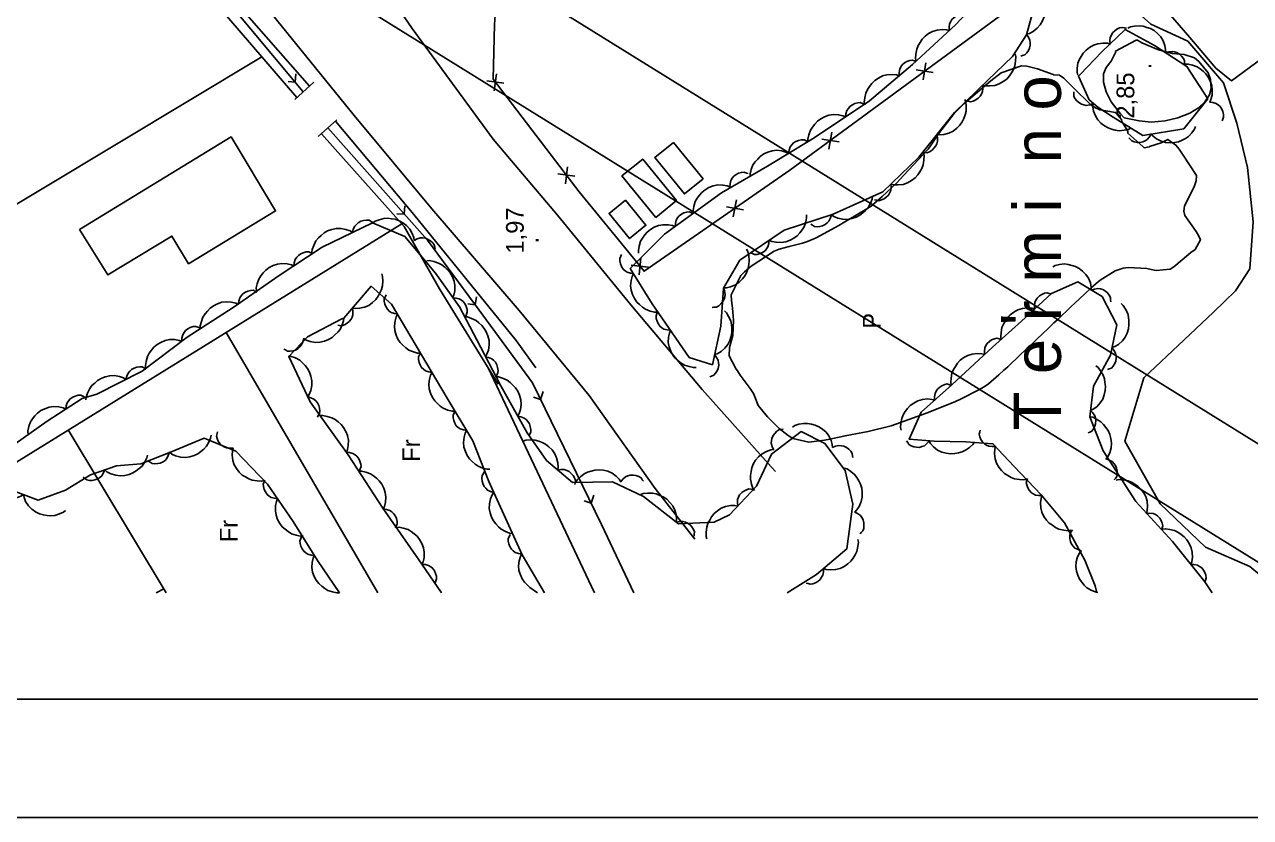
# Model space of a CAD drawing. Extents: x 747954 to 748544, y 4317181 to 4318208.
# Drawn here: x 748123.3 to 748227, y 4317181 to 4317248.1 of the extents above; entities that cross this region are included whole.
import ezdxf

# ---------------------------------------------------------------- set-up
doc = ezdxf.new("R2010")
doc.units = 0
doc.linetypes.add('DASHED', pattern=[0])
doc.layers.get('0').update_dxf_attribs({"linetype": 'CONTINUOUS'})
for name, color, linetype in [('1', 7, 'CONTINUOUS'), ('11', 7, 'CONTINUOUS'), ('2', 7, 'CONTINUOUS'), ('27', 7, 'CONTINUOUS'), ('31', 7, 'CONTINUOUS'), ('36', 7, 'CONTINUOUS'), ('44', 7, 'CONTINUOUS'), ('48', 7, 'CONTINUOUS'), ('50', 7, 'CONTINUOUS'), ('51', 7, 'CONTINUOUS'), ('53', 7, 'CONTINUOUS'), ('8', 7, 'CONTINUOUS'), ('PATTERN_CLASS', 7, 'CONTINUOUS')]:
    doc.layers.add(name, color=color, linetype=linetype)

msp = doc.modelspace()

# ---------------------------------------------------------------- linework, layer by layer
at = {"layer": '1', "color": 0, "linetype": 'CONTINUOUS'}
for p, q in [((748199.33, 4317243.38), (748199.56, 4317244.82)), ((748163.23, 4317243.9), (748163.05, 4317242.45)), ((748198.74, 4317244.22), (748200.18, 4317244.01)), ((748162.41, 4317243.29), (748163.85, 4317243.09)), ((748190.76, 4317238.35), (748192.21, 4317238.15)), ((748191.35, 4317237.52), (748191.59, 4317238.96)), ((748168.42, 4317235.43), (748169.86, 4317235.22)), ((748169.24, 4317236.03), (748169.07, 4317234.59)), ((748183.26, 4317231.79), (748183.54, 4317233.22)), ((748182.7, 4317232.64), (748184.14, 4317232.39)), ((748175.44, 4317228.33), (748175.3, 4317226.88)), ((748174.63, 4317227.7), (748176.08, 4317227.54))]:
    msp.add_line(p, q, dxfattribs=at)
for points in [[(748163.06, 4317248.07), (748162.95, 4317243.44), (748170.23, 4317233.92), (748175.72, 4317227.19), (748188.04, 4317235.73), (748207.98, 4317250.39), (748207.31, 4317256.15), (748199.91, 4317267.91), (748193.89, 4317274.81), (748180.93, 4317263.75), (748163.15, 4317249.23), (748163.06, 4317248.07)], [(748146.34, 4317241.88), (748132.04, 4317258.52), (748126.92, 4317265.2)], [(748128, 4317266.05), (748137, 4317254.71), (748147.41, 4317242.85)], [(748149.6, 4317239.89), (748156.25, 4317232), (748164.9, 4317221.33), (748166.55, 4317219.02)], [(748127.96, 4317230.73), (748140.78, 4317238.55), (748144.55, 4317232.3), (748137.18, 4317227.82), (748135.77, 4317230.17), (748130.36, 4317226.88), (748127.96, 4317230.73)], [(748163.38, 4317217.65), (748158.42, 4317225.71), (748155.42, 4317230.98), (748148.42, 4317238.82)], [(748178.2, 4317238.09), (748180.71, 4317235.02), (748179.13, 4317233.73), (748176.62, 4317236.8), (748178.2, 4317238.09)], [(748176.7, 4317231.75), (748173.84, 4317235.25), (748175.6, 4317236.68), (748178.45, 4317233.18), (748176.7, 4317231.75)], [(748174.14, 4317233.21), (748175.87, 4317231.08), (748174.49, 4317229.95), (748172.76, 4317232.08), (748174.14, 4317233.21)]]:
    msp.add_lwpolyline(points, dxfattribs=at)
at = {"layer": '11', "color": 0, "linetype": 'DASHED'}
for points in [[(748179.65, 4317298.86), (748188.92, 4317287.28), (748197.18, 4317275.26), (748205.55, 4317265.23), (748211.11, 4317259.3), (748215.04, 4317254.92), (748221.9, 4317246.96), (748224.09, 4317244.38), (748225.41, 4317243.3), (748237.05, 4317251.9), (748251.46, 4317263.52), (748270.05, 4317277.96), (748282.5, 4317285.05), (748296.63, 4317294.02)], [(748186.84, 4317210.25), (748186.47, 4317210.64), (748180.63, 4317217.19), (748174.6, 4317224.34), (748168.4, 4317231.94), (748162.96, 4317238.37), (748156.1, 4317247.71), (748148.14, 4317259.34), (748141.24, 4317268.5), (748136.98, 4317274.73), (748141.03, 4317279.62), (748150.41, 4317286.23), (748164.54, 4317297.17)], [(748120.79, 4317269.87), (748124.37, 4317272.96), (748129.4, 4317267.13), (748135.27, 4317259.63), (748143.44, 4317249.92), (748151.19, 4317240.37), (748157.75, 4317232.46), (748165.16, 4317223.86), (748171.08, 4317216.69), (748176.67, 4317208.83), (748180.02, 4317204.53)]]:
    msp.add_lwpolyline(points, dxfattribs=at)
at = {"layer": '2', "color": 0, "linetype": 'CONTINUOUS'}
for p, q in [((748147.79, 4317243.19), (748146.18, 4317241.73)), ((748148.15, 4317238.58), (748149.73, 4317240.01))]:
    msp.add_line(p, q, dxfattribs=at)
at = {"layer": '27', "color": 0, "linetype": 'CONTINUOUS'}
for p, q in [((748127.43, 4317265.61), (748146.89, 4317242.37)), ((748146.21, 4317243.18), (748146.27, 4317243.88)), ((748146.21, 4317243.18), (748145.6, 4317243.24)), ((748155.43, 4317232.02), (748154.81, 4317232.06)), ((748155.43, 4317232.02), (748155.47, 4317232.73)), ((748161.42, 4317224.35), (748161.53, 4317225.04)), ((748161.42, 4317224.35), (748160.82, 4317224.44)), ((748166.96, 4317216.34), (748166.37, 4317216.54)), ((748166.96, 4317216.34), (748167.19, 4317217.01)), ((748171.23, 4317207.58), (748171.46, 4317208.25)), ((748171.23, 4317207.58), (748170.65, 4317207.78))]:
    msp.add_line(p, q, dxfattribs=at)
msp.add_lwpolyline([(748148.96, 4317239.32), (748157.39, 4317229.81), (748161.76, 4317223.89), (748166.27, 4317217.75), (748172.11, 4317205.78), (748174.86, 4317200)], dxfattribs=at)
at = {"layer": '31', "color": 0, "linetype": 'CONTINUOUS'}
for points in [[(748201.94, 4317240.54), (748202.26, 4317240.85), (748202.78, 4317241.35), (748204.71, 4317243.01), (748205.06, 4317243.3), (748205.93, 4317243.96), (748207.64, 4317244.56), (748208.09, 4317244.54), (748209.01, 4317244.32), (748210.33, 4317243.84), (748210.37, 4317243.81), (748210.87, 4317243.78), (748211.22, 4317243.52), (748212.04, 4317242.71), (748213.54, 4317241.25), (748213.91, 4317241), (748214.27, 4317240.84), (748215.13, 4317240.71), (748215.56, 4317240.63), (748215.66, 4317240.56), (748216.1, 4317240.02), (748216.14, 4317239.87), (748216.63, 4317239.03), (748216.63, 4317238.86), (748217.91, 4317237.73)], [(748217.91, 4317237.73), (748218.03, 4317237.64), (748218.46, 4317237.71), (748218.48, 4317237.73), (748219.47, 4317238.06), (748219.87, 4317238.25), (748220.02, 4317238.34), (748220.71, 4317237.86), (748220.99, 4317237.52), (748221.27, 4317237.08), (748222.44, 4317235.29), (748222.41, 4317234.84), (748222.29, 4317234.42), (748221.45, 4317232.71), (748221.39, 4317232.27), (748221.46, 4317231.92), (748222.41, 4317230.55), (748222.65, 4317230.17), (748222.78, 4317229.86), (748222.33, 4317229.04), (748221.98, 4317228.77), (748221.77, 4317228.62), (748220.53, 4317227.56), (748220.23, 4317227.37), (748219.04, 4317227.26), (748218.61, 4317227.35), (748218.24, 4317227.42), (748216.69, 4317227.52), (748216.25, 4317227.46), (748215.58, 4317227.23), (748214.3, 4317226.44), (748213.96, 4317226.16), (748213.52, 4317225.75), (748212.52, 4317224.82), (748212.19, 4317224.51), (748211.83, 4317224.19), (748210.71, 4317223.12), (748210.39, 4317222.82), (748209.9, 4317222.36), (748208.98, 4317221.48), (748208.65, 4317221.17), (748207.55, 4317220.14), (748206.48, 4317219.12), (748206.16, 4317218.82), (748205.74, 4317218.42), (748204.85, 4317217.67), (748204.48, 4317217.42), (748204.05, 4317217.17), (748202.48, 4317216.38), (748202.05, 4317216.19), (748201.45, 4317215.92), (748199.66, 4317215.21), (748199.23, 4317215.06), (748196.62, 4317214.12), (748194.67, 4317213.64), (748194.23, 4317213.56), (748192.73, 4317213.28), (748191.42, 4317212.98), (748190.97, 4317212.9), (748189.66, 4317212.75), (748188.29, 4317213.06), (748187.92, 4317213.29), (748187.14, 4317213.9), (748186.49, 4317214.55), (748186.17, 4317214.88), (748185.36, 4317215.83), (748185.15, 4317216.44), (748184.97, 4317216.85), (748184.68, 4317217.29), (748183.84, 4317218.4), (748183.61, 4317218.77), (748183.52, 4317218.9), (748182.93, 4317220.05), (748182.95, 4317220.75), (748183.22, 4317221.76), (748183.29, 4317223.05), (748183.2, 4317224.06), (748183.12, 4317224.71), (748183.08, 4317225.19), (748183.89, 4317226.82), (748184.22, 4317227.14), (748184.78, 4317227.63), (748186.73, 4317228.88), (748187.14, 4317229.05), (748187.99, 4317229.28), (748189.13, 4317229.57), (748189.55, 4317229.71), (748190.29, 4317230.03), (748192.19, 4317231.05), (748192.57, 4317231.28), (748193.66, 4317231.94), (748194.57, 4317232.46), (748194.94, 4317232.69), (748195.87, 4317233.5), (748197.08, 4317234.65), (748197.37, 4317234.98), (748197.68, 4317235.32), (748199.74, 4317237.52), (748200.01, 4317237.87), (748200.63, 4317238.81), (748201.94, 4317240.54)]]:
    msp.add_lwpolyline(points, dxfattribs=at)
at = {"layer": '44', "color": 0, "linetype": 'CONTINUOUS'}
msp.add_lwpolyline([(748217.36, 4317246.73), (748217.46, 4317246.73), (748217.84, 4317246.52), (748219.24, 4317245.92), (748220.42, 4317245.6), (748221.42, 4317245.51), (748222.28, 4317245.25), (748222.64, 4317244.92), (748223.44, 4317243.96), (748223.64, 4317243.41), (748223.7, 4317242.66), (748223.54, 4317242.12), (748223.16, 4317241.51), (748222.62, 4317241), (748221.9, 4317240.57), (748220.88, 4317240.16), (748219.79, 4317239.91), (748218.61, 4317239.81), (748217.6, 4317239.9), (748216.34, 4317240.17), (748216.02, 4317240.5), (748215.24, 4317241.51), (748214.8, 4317242.37), (748214.58, 4317243.19), (748214.59, 4317243.9), (748214.8, 4317244.41), (748215.23, 4317244.96), (748215.62, 4317245.76), (748215.59, 4317245.81), (748217.36, 4317246.73)], dxfattribs=at)
at = {"layer": '51', "color": 0, "linetype": 'CONTINUOUS'}
for p, q in [((748153.2, 4317200), (748140.35, 4317222.01)), ((748162.53, 4317219.03), (748171.52, 4317200)), ((748135.3, 4317200), (748127.01, 4317213.77)), ((748135.1, 4317200.34), (748134.44, 4317200))]:
    msp.add_line(p, q, dxfattribs=at)
for points in [[(748143.38, 4317245.32), (748106.47, 4317223.17), (748071.24, 4317200)], [(748155.22, 4317231.2), (748112.11, 4317204.56), (748104.14, 4317200)]]:
    msp.add_lwpolyline(points, dxfattribs=at)
at = {"layer": '53', "color": 0, "linetype": 'CONTINUOUS'}
for points in [[(748209.08, 4317250.9), (748209.24, 4317250.74), (748209.41, 4317250.41), (748209.57, 4317250.02), (748209.63, 4317249.71), (748209.63, 4317249.39), (748209.63, 4317249.07), (748209.56, 4317248.72), (748209.42, 4317248.38), (748209.24, 4317248.03), (748208.98, 4317247.74), (748208.64, 4317247.47), (748208.32, 4317247.3), (748208.08, 4317247.23), (748208.24, 4317247), (748208.36, 4317246.74), (748208.39, 4317246.52), (748208.39, 4317246.31), (748208.33, 4317246.06), (748208.23, 4317245.86), (748208.09, 4317245.65), (748207.94, 4317245.49), (748207.74, 4317245.43), (748207.59, 4317245.38)], [(748198.74, 4317244.97), (748198.69, 4317245.19), (748198.72, 4317245.56), (748198.78, 4317245.98), (748198.91, 4317246.27), (748199.08, 4317246.55), (748199.25, 4317246.81), (748199.49, 4317247.07), (748199.79, 4317247.29), (748200.13, 4317247.48), (748200.5, 4317247.59), (748200.94, 4317247.64), (748201.3, 4317247.61), (748201.54, 4317247.55), (748201.53, 4317247.82), (748201.56, 4317248.11), (748201.66, 4317248.31), (748201.76, 4317248.49), (748201.95, 4317248.66), (748202.14, 4317248.78), (748202.37, 4317248.89), (748202.59, 4317248.94), (748202.78, 4317248.89), (748202.94, 4317248.85)], [(748212.4, 4317243.77), (748212.35, 4317244), (748212.37, 4317244.37), (748212.42, 4317244.78), (748212.54, 4317245.08), (748212.7, 4317245.36), (748212.87, 4317245.63), (748213.11, 4317245.89), (748213.4, 4317246.12), (748213.74, 4317246.31), (748214.11, 4317246.43), (748214.54, 4317246.49), (748214.91, 4317246.47), (748215.15, 4317246.41), (748215.13, 4317246.69), (748215.16, 4317246.97), (748215.25, 4317247.17), (748215.35, 4317247.35), (748215.54, 4317247.53), (748215.72, 4317247.66), (748215.95, 4317247.77), (748216.16, 4317247.82), (748216.36, 4317247.77), (748216.52, 4317247.74)], [(748216.65, 4317247.75), (748216.86, 4317247.86), (748217.22, 4317247.92), (748217.64, 4317247.96), (748217.95, 4317247.91), (748218.26, 4317247.81), (748218.57, 4317247.71), (748218.87, 4317247.54), (748219.16, 4317247.3), (748219.43, 4317247.02), (748219.63, 4317246.69), (748219.78, 4317246.28), (748219.84, 4317245.92), (748219.84, 4317245.67), (748220.1, 4317245.75), (748220.39, 4317245.79), (748220.6, 4317245.74), (748220.8, 4317245.69), (748221.02, 4317245.54), (748221.18, 4317245.39), (748221.34, 4317245.19), (748221.44, 4317245), (748221.44, 4317244.79), (748221.44, 4317244.64)], [(748207.12, 4317245.57), (748207.17, 4317245.34), (748207.15, 4317244.97), (748207.09, 4317244.56), (748206.97, 4317244.26), (748206.81, 4317243.98), (748206.64, 4317243.71), (748206.4, 4317243.45), (748206.1, 4317243.23), (748205.77, 4317243.03), (748205.4, 4317242.91), (748204.96, 4317242.86), (748204.6, 4317242.88), (748204.36, 4317242.94), (748204.37, 4317242.66), (748204.35, 4317242.38), (748204.26, 4317242.18), (748204.15, 4317242), (748203.97, 4317241.82), (748203.78, 4317241.69), (748203.55, 4317241.59), (748203.34, 4317241.53), (748203.14, 4317241.58), (748202.98, 4317241.61)], [(748194.38, 4317241.26), (748194.35, 4317241.49), (748194.39, 4317241.85), (748194.47, 4317242.26), (748194.61, 4317242.55), (748194.79, 4317242.82), (748194.98, 4317243.08), (748195.23, 4317243.32), (748195.54, 4317243.53), (748195.89, 4317243.71), (748196.26, 4317243.8), (748196.7, 4317243.83), (748197.06, 4317243.79), (748197.3, 4317243.71), (748197.3, 4317243.99), (748197.35, 4317244.28), (748197.45, 4317244.47), (748197.56, 4317244.64), (748197.76, 4317244.81), (748197.95, 4317244.92), (748198.19, 4317245.01), (748198.4, 4317245.05), (748198.6, 4317244.99), (748198.75, 4317244.95)], [(748221.51, 4317244.71), (748221.75, 4317244.71), (748222.1, 4317244.62), (748222.5, 4317244.48), (748222.77, 4317244.31), (748223.01, 4317244.1), (748223.25, 4317243.88), (748223.45, 4317243.6), (748223.62, 4317243.27), (748223.75, 4317242.9), (748223.79, 4317242.51), (748223.77, 4317242.08), (748223.67, 4317241.72), (748223.57, 4317241.5), (748223.84, 4317241.46), (748224.12, 4317241.38), (748224.3, 4317241.25), (748224.45, 4317241.12), (748224.6, 4317240.9), (748224.68, 4317240.69), (748224.74, 4317240.45), (748224.75, 4317240.23), (748224.67, 4317240.04), (748224.61, 4317239.9)], [(748189.59, 4317238.13), (748189.58, 4317238.37), (748189.66, 4317238.72), (748189.79, 4317239.12), (748189.96, 4317239.39), (748190.17, 4317239.64), (748190.38, 4317239.88), (748190.66, 4317240.09), (748190.99, 4317240.26), (748191.36, 4317240.4), (748191.75, 4317240.45), (748192.18, 4317240.43), (748192.54, 4317240.34), (748192.76, 4317240.24), (748192.8, 4317240.51), (748192.87, 4317240.79), (748193, 4317240.97), (748193.13, 4317241.13), (748193.35, 4317241.28), (748193.55, 4317241.37), (748193.79, 4317241.43), (748194.01, 4317241.45), (748194.2, 4317241.37), (748194.35, 4317241.31)], [(748202.85, 4317241.73), (748202.93, 4317241.51), (748202.96, 4317241.15), (748202.96, 4317240.73), (748202.88, 4317240.42), (748202.76, 4317240.12), (748202.63, 4317239.83), (748202.43, 4317239.54), (748202.17, 4317239.28), (748201.86, 4317239.03), (748201.51, 4317238.87), (748201.09, 4317238.75), (748200.72, 4317238.72), (748200.48, 4317238.75), (748200.53, 4317238.48), (748200.54, 4317238.19), (748200.48, 4317237.98), (748200.41, 4317237.79), (748200.24, 4317237.59), (748200.08, 4317237.44), (748199.86, 4317237.3), (748199.66, 4317237.22), (748199.46, 4317237.24), (748199.3, 4317237.25)], [(748216.89, 4317239.29), (748216.68, 4317239.18), (748216.32, 4317239.12), (748215.9, 4317239.08), (748215.58, 4317239.12), (748215.27, 4317239.21), (748214.97, 4317239.31), (748214.66, 4317239.48), (748214.37, 4317239.72), (748214.1, 4317240), (748213.9, 4317240.33), (748213.74, 4317240.74), (748213.68, 4317241.1), (748213.68, 4317241.35), (748213.42, 4317241.27), (748213.13, 4317241.22), (748212.92, 4317241.26), (748212.72, 4317241.32), (748212.5, 4317241.46), (748212.33, 4317241.61), (748212.17, 4317241.81), (748212.07, 4317242), (748212.07, 4317242.21), (748212.07, 4317242.36)], [(748222.37, 4317239.42), (748222.29, 4317239.2), (748222.06, 4317238.91), (748221.78, 4317238.6), (748221.52, 4317238.42), (748221.23, 4317238.28), (748220.93, 4317238.15), (748220.59, 4317238.08), (748220.22, 4317238.05), (748219.83, 4317238.08), (748219.46, 4317238.19), (748219.07, 4317238.39), (748218.78, 4317238.61), (748218.61, 4317238.8), (748218.47, 4317238.56), (748218.29, 4317238.34), (748218.1, 4317238.23), (748217.91, 4317238.13), (748217.66, 4317238.09), (748217.43, 4317238.09), (748217.18, 4317238.13), (748216.98, 4317238.21), (748216.84, 4317238.36), (748216.73, 4317238.47)], [(748184.68, 4317235.2), (748184.68, 4317235.43), (748184.78, 4317235.79), (748184.93, 4317236.18), (748185.11, 4317236.44), (748185.33, 4317236.68), (748185.55, 4317236.91), (748185.84, 4317237.11), (748186.18, 4317237.26), (748186.55, 4317237.38), (748186.94, 4317237.42), (748187.37, 4317237.38), (748187.72, 4317237.27), (748187.94, 4317237.16), (748187.99, 4317237.43), (748188.08, 4317237.71), (748188.21, 4317237.88), (748188.35, 4317238.04), (748188.57, 4317238.17), (748188.78, 4317238.25), (748189.03, 4317238.31), (748189.25, 4317238.31), (748189.43, 4317238.22), (748189.57, 4317238.16)], [(748199.36, 4317237.2), (748199.41, 4317236.97), (748199.38, 4317236.6), (748199.33, 4317236.19), (748199.21, 4317235.89), (748199.04, 4317235.61), (748198.88, 4317235.34), (748198.64, 4317235.09), (748198.34, 4317234.86), (748198.01, 4317234.66), (748197.64, 4317234.54), (748197.2, 4317234.49), (748196.84, 4317234.51), (748196.6, 4317234.57), (748196.61, 4317234.3), (748196.58, 4317234.01), (748196.49, 4317233.81), (748196.39, 4317233.63), (748196.2, 4317233.45), (748196.02, 4317233.32), (748195.79, 4317233.22), (748195.58, 4317233.16), (748195.38, 4317233.21), (748195.22, 4317233.24)], [(748179.89, 4317232.09), (748179.87, 4317232.32), (748179.94, 4317232.68), (748180.05, 4317233.09), (748180.21, 4317233.36), (748180.41, 4317233.62), (748180.61, 4317233.86), (748180.88, 4317234.09), (748181.21, 4317234.27), (748181.57, 4317234.42), (748181.95, 4317234.49), (748182.39, 4317234.48), (748182.75, 4317234.41), (748182.98, 4317234.32), (748183, 4317234.59), (748183.06, 4317234.88), (748183.18, 4317235.06), (748183.31, 4317235.23), (748183.52, 4317235.38), (748183.72, 4317235.48), (748183.96, 4317235.55), (748184.18, 4317235.57), (748184.37, 4317235.5), (748184.52, 4317235.45)], [(748195.04, 4317233.52), (748195.01, 4317233.28), (748194.87, 4317232.94), (748194.67, 4317232.57), (748194.46, 4317232.34), (748194.22, 4317232.13), (748193.97, 4317231.93), (748193.66, 4317231.76), (748193.3, 4317231.65), (748192.92, 4317231.58), (748192.53, 4317231.59), (748192.1, 4317231.68), (748191.77, 4317231.83), (748191.56, 4317231.96), (748191.48, 4317231.7), (748191.36, 4317231.44), (748191.21, 4317231.28), (748191.05, 4317231.14), (748190.81, 4317231.04), (748190.6, 4317230.98), (748190.35, 4317230.96), (748190.13, 4317230.98), (748189.96, 4317231.09), (748189.82, 4317231.17)], [(748175.26, 4317228.73), (748175.24, 4317228.96), (748175.31, 4317229.32), (748175.42, 4317229.73), (748175.58, 4317230), (748175.78, 4317230.26), (748175.98, 4317230.51), (748176.25, 4317230.73), (748176.58, 4317230.91), (748176.94, 4317231.06), (748177.32, 4317231.13), (748177.76, 4317231.13), (748178.12, 4317231.05), (748178.35, 4317230.96), (748178.37, 4317231.24), (748178.43, 4317231.52), (748178.55, 4317231.7), (748178.68, 4317231.87), (748178.89, 4317232.02), (748179.09, 4317232.12), (748179.33, 4317232.19), (748179.55, 4317232.22), (748179.74, 4317232.14), (748179.89, 4317232.09)], [(748147.62, 4317228.81), (748147.65, 4317229.04), (748147.78, 4317229.38), (748147.96, 4317229.76), (748148.17, 4317230.01), (748148.4, 4317230.22), (748148.65, 4317230.43), (748148.95, 4317230.6), (748149.3, 4317230.73), (748149.69, 4317230.81), (748150.07, 4317230.81), (748150.5, 4317230.73), (748150.85, 4317230.6), (748151.05, 4317230.47), (748151.12, 4317230.74), (748151.24, 4317231), (748151.38, 4317231.16), (748151.54, 4317231.3), (748151.77, 4317231.42), (748151.99, 4317231.48), (748152.24, 4317231.51), (748152.46, 4317231.5), (748152.63, 4317231.39), (748152.77, 4317231.31)], [(748152.77, 4317231.29), (748152.96, 4317231.43), (748153.3, 4317231.55), (748153.71, 4317231.66), (748154.03, 4317231.67), (748154.35, 4317231.63), (748154.66, 4317231.59), (748154.99, 4317231.47), (748155.32, 4317231.29), (748155.63, 4317231.06), (748155.89, 4317230.76), (748156.11, 4317230.39), (748156.24, 4317230.04), (748156.27, 4317229.8), (748156.52, 4317229.92), (748156.8, 4317230.01), (748157.01, 4317230.01), (748157.22, 4317229.98), (748157.46, 4317229.88), (748157.65, 4317229.76), (748157.84, 4317229.59), (748157.97, 4317229.42), (748158.01, 4317229.22), (748158.04, 4317229.07)], [(748189.46, 4317231.95), (748189.47, 4317231.72), (748189.39, 4317231.36), (748189.26, 4317230.96), (748189.1, 4317230.69), (748188.89, 4317230.44), (748188.68, 4317230.2), (748188.4, 4317229.99), (748188.07, 4317229.81), (748187.71, 4317229.68), (748187.32, 4317229.62), (748186.89, 4317229.64), (748186.53, 4317229.72), (748186.3, 4317229.82), (748186.27, 4317229.55), (748186.2, 4317229.27), (748186.08, 4317229.09), (748185.95, 4317228.92), (748185.73, 4317228.78), (748185.53, 4317228.69), (748185.28, 4317228.62), (748185.06, 4317228.6), (748184.88, 4317228.68), (748184.73, 4317228.74)], [(748184.38, 4317229.07), (748184.49, 4317228.86), (748184.57, 4317228.5), (748184.62, 4317228.09), (748184.59, 4317227.77), (748184.51, 4317227.46), (748184.42, 4317227.15), (748184.26, 4317226.84), (748184.04, 4317226.54), (748183.77, 4317226.26), (748183.44, 4317226.04), (748183.04, 4317225.87), (748182.68, 4317225.8), (748182.44, 4317225.79), (748182.53, 4317225.53), (748182.58, 4317225.24), (748182.55, 4317225.03), (748182.5, 4317224.83), (748182.36, 4317224.6), (748182.22, 4317224.43), (748182.03, 4317224.27), (748181.84, 4317224.16), (748181.63, 4317224.15), (748181.48, 4317224.14)], [(748142.92, 4317225.54), (748142.91, 4317225.78), (748142.99, 4317226.14), (748143.12, 4317226.53), (748143.3, 4317226.8), (748143.5, 4317227.05), (748143.72, 4317227.29), (748144, 4317227.5), (748144.33, 4317227.67), (748144.7, 4317227.8), (748145.08, 4317227.85), (748145.52, 4317227.83), (748145.88, 4317227.74), (748146.1, 4317227.64), (748146.13, 4317227.91), (748146.21, 4317228.19), (748146.34, 4317228.37), (748146.47, 4317228.53), (748146.69, 4317228.67), (748146.89, 4317228.76), (748147.14, 4317228.83), (748147.36, 4317228.84), (748147.54, 4317228.76), (748147.69, 4317228.7)], [(748157.33, 4317228.07), (748157.57, 4317228.09), (748157.93, 4317228.01), (748158.33, 4317227.89), (748158.6, 4317227.73), (748158.86, 4317227.53), (748159.1, 4317227.32), (748159.32, 4317227.05), (748159.5, 4317226.72), (748159.64, 4317226.36), (748159.71, 4317225.98), (748159.7, 4317225.54), (748159.62, 4317225.18), (748159.52, 4317224.95), (748159.8, 4317224.93), (748160.08, 4317224.86), (748160.26, 4317224.74), (748160.43, 4317224.61), (748160.58, 4317224.4), (748160.67, 4317224.2), (748160.74, 4317223.95), (748160.76, 4317223.74), (748160.69, 4317223.55), (748160.63, 4317223.4)], [(748176.82, 4317223.74), (748176.59, 4317223.73), (748176.24, 4317223.83), (748175.84, 4317223.98), (748175.58, 4317224.16), (748175.34, 4317224.37), (748175.11, 4317224.59), (748174.91, 4317224.88), (748174.75, 4317225.22), (748174.62, 4317225.59), (748174.58, 4317225.97), (748174.62, 4317226.41), (748174.72, 4317226.76), (748174.83, 4317226.98), (748174.56, 4317227.03), (748174.28, 4317227.11), (748174.11, 4317227.24), (748173.95, 4317227.38), (748173.81, 4317227.6), (748173.73, 4317227.81), (748173.67, 4317228.06), (748173.67, 4317228.28), (748173.76, 4317228.46), (748173.82, 4317228.6)], [(748153.52, 4317226.97), (748153.59, 4317226.75), (748153.61, 4317226.38), (748153.59, 4317225.96), (748153.5, 4317225.66), (748153.37, 4317225.37), (748153.23, 4317225.08), (748153.02, 4317224.8), (748152.75, 4317224.54), (748152.43, 4317224.31), (748152.07, 4317224.16), (748151.65, 4317224.06), (748151.28, 4317224.05), (748151.04, 4317224.08), (748151.08, 4317223.81), (748151.08, 4317223.52), (748151.01, 4317223.32), (748150.93, 4317223.13), (748150.76, 4317222.93), (748150.59, 4317222.79), (748150.37, 4317222.66), (748150.16, 4317222.58), (748149.96, 4317222.61), (748149.8, 4317222.63)], [(748210.3, 4317227.57), (748210.5, 4317227.68), (748210.86, 4317227.75), (748211.28, 4317227.81), (748211.6, 4317227.77), (748211.91, 4317227.68), (748212.21, 4317227.59), (748212.52, 4317227.43), (748212.82, 4317227.2), (748213.1, 4317226.93), (748213.31, 4317226.6), (748213.48, 4317226.2), (748213.55, 4317225.84), (748213.55, 4317225.59), (748213.82, 4317225.68), (748214.1, 4317225.73), (748214.32, 4317225.7), (748214.52, 4317225.64), (748214.74, 4317225.51), (748214.91, 4317225.36), (748215.07, 4317225.17), (748215.18, 4317224.98), (748215.19, 4317224.77), (748215.2, 4317224.62)], [(748138.18, 4317222.34), (748138.17, 4317222.57), (748138.27, 4317222.93), (748138.4, 4317223.32), (748138.58, 4317223.59), (748138.79, 4317223.83), (748139.01, 4317224.07), (748139.29, 4317224.27), (748139.62, 4317224.44), (748139.99, 4317224.57), (748140.38, 4317224.62), (748140.81, 4317224.59), (748141.17, 4317224.5), (748141.39, 4317224.39), (748141.43, 4317224.66), (748141.51, 4317224.94), (748141.64, 4317225.12), (748141.77, 4317225.28), (748141.99, 4317225.42), (748142.2, 4317225.5), (748142.44, 4317225.57), (748142.66, 4317225.58), (748142.85, 4317225.49), (748142.99, 4317225.43)], [(748156.78, 4317220.26), (748156.55, 4317220.27), (748156.2, 4317220.37), (748155.81, 4317220.53), (748155.55, 4317220.71), (748155.32, 4317220.93), (748155.09, 4317221.16), (748154.9, 4317221.45), (748154.74, 4317221.79), (748154.63, 4317222.17), (748154.6, 4317222.55), (748154.65, 4317222.99), (748154.75, 4317223.34), (748154.87, 4317223.56), (748154.6, 4317223.61), (748154.32, 4317223.7), (748154.15, 4317223.83), (748154, 4317223.98), (748153.87, 4317224.2), (748153.79, 4317224.41), (748153.74, 4317224.66), (748153.74, 4317224.88), (748153.83, 4317225.06), (748153.9, 4317225.2)], [(748205.94, 4317221.42), (748205.89, 4317221.65), (748205.92, 4317222.02), (748205.99, 4317222.43), (748206.12, 4317222.72), (748206.28, 4317223), (748206.46, 4317223.27), (748206.7, 4317223.52), (748207, 4317223.74), (748207.34, 4317223.93), (748207.72, 4317224.04), (748208.15, 4317224.09), (748208.52, 4317224.06), (748208.75, 4317223.99), (748208.75, 4317224.27), (748208.78, 4317224.55), (748208.87, 4317224.75), (748208.98, 4317224.93), (748209.17, 4317225.1), (748209.36, 4317225.22), (748209.59, 4317225.33), (748209.81, 4317225.37), (748210, 4317225.32), (748210.16, 4317225.29)], [(748180.12, 4317219.06), (748179.89, 4317219.05), (748179.53, 4317219.13), (748179.13, 4317219.25), (748178.86, 4317219.41), (748178.6, 4317219.62), (748178.36, 4317219.83), (748178.15, 4317220.1), (748177.97, 4317220.43), (748177.83, 4317220.79), (748177.77, 4317221.18), (748177.78, 4317221.61), (748177.86, 4317221.97), (748177.96, 4317222.2), (748177.68, 4317222.23), (748177.4, 4317222.3), (748177.22, 4317222.42), (748177.06, 4317222.55), (748176.91, 4317222.76), (748176.82, 4317222.96), (748176.75, 4317223.21), (748176.73, 4317223.43), (748176.81, 4317223.61), (748176.86, 4317223.76)], [(748182.51, 4317223.85), (748182.68, 4317223.69), (748182.86, 4317223.38), (748183.05, 4317223), (748183.11, 4317222.69), (748183.13, 4317222.37), (748183.14, 4317222.05), (748183.09, 4317221.7), (748182.97, 4317221.35), (748182.8, 4317220.99), (748182.56, 4317220.69), (748182.23, 4317220.4), (748181.91, 4317220.22), (748181.68, 4317220.14), (748181.84, 4317219.91), (748181.98, 4317219.66), (748182.02, 4317219.45), (748182.03, 4317219.24), (748181.98, 4317218.98), (748181.89, 4317218.78), (748181.76, 4317218.56), (748181.61, 4317218.4), (748181.42, 4317218.33), (748181.28, 4317218.27)], [(748216.09, 4317224.47), (748216.26, 4317224.31), (748216.45, 4317223.99), (748216.64, 4317223.62), (748216.7, 4317223.31), (748216.73, 4317222.99), (748216.74, 4317222.67), (748216.69, 4317222.32), (748216.58, 4317221.97), (748216.41, 4317221.61), (748216.18, 4317221.3), (748215.85, 4317221.01), (748215.54, 4317220.82), (748215.3, 4317220.74), (748215.47, 4317220.52), (748215.61, 4317220.27), (748215.65, 4317220.05), (748215.67, 4317219.85), (748215.62, 4317219.59), (748215.53, 4317219.38), (748215.41, 4317219.16), (748215.26, 4317219), (748215.07, 4317218.93), (748214.93, 4317218.87)], [(748150.32, 4317223.24), (748150.3, 4317223.01), (748150.18, 4317222.66), (748150, 4317222.28), (748149.8, 4317222.03), (748149.57, 4317221.81), (748149.33, 4317221.59), (748149.03, 4317221.42), (748148.68, 4317221.28), (748148.3, 4317221.19), (748147.91, 4317221.18), (748147.48, 4317221.25), (748147.14, 4317221.37), (748146.93, 4317221.5), (748146.86, 4317221.23), (748146.75, 4317220.96), (748146.61, 4317220.8), (748146.46, 4317220.65), (748146.23, 4317220.53), (748146.02, 4317220.47), (748145.77, 4317220.43), (748145.55, 4317220.44), (748145.37, 4317220.54), (748145.23, 4317220.61)], [(748160.54, 4317223.34), (748160.77, 4317223.33), (748161.12, 4317223.2), (748161.5, 4317223.03), (748161.75, 4317222.83), (748161.98, 4317222.6), (748162.19, 4317222.36), (748162.37, 4317222.06), (748162.51, 4317221.72), (748162.6, 4317221.34), (748162.61, 4317220.95), (748162.55, 4317220.52), (748162.42, 4317220.17), (748162.3, 4317219.96), (748162.56, 4317219.9), (748162.84, 4317219.79), (748163, 4317219.65), (748163.14, 4317219.5), (748163.26, 4317219.27), (748163.33, 4317219.06), (748163.37, 4317218.81), (748163.36, 4317218.59), (748163.26, 4317218.41), (748163.19, 4317218.27)], [(748133.55, 4317218.98), (748133.53, 4317219.21), (748133.6, 4317219.57), (748133.7, 4317219.98), (748133.86, 4317220.26), (748134.05, 4317220.51), (748134.25, 4317220.77), (748134.52, 4317220.99), (748134.84, 4317221.18), (748135.2, 4317221.34), (748135.58, 4317221.41), (748136.01, 4317221.41), (748136.38, 4317221.35), (748136.61, 4317221.26), (748136.62, 4317221.54), (748136.69, 4317221.82), (748136.8, 4317222), (748136.92, 4317222.17), (748137.13, 4317222.33), (748137.33, 4317222.43), (748137.57, 4317222.51), (748137.79, 4317222.53), (748137.98, 4317222.46), (748138.13, 4317222.41)], [(748201.71, 4317217.57), (748201.67, 4317217.8), (748201.7, 4317218.16), (748201.76, 4317218.58), (748201.89, 4317218.87), (748202.05, 4317219.15), (748202.23, 4317219.41), (748202.47, 4317219.67), (748202.77, 4317219.89), (748203.11, 4317220.08), (748203.48, 4317220.19), (748203.91, 4317220.24), (748204.28, 4317220.21), (748204.52, 4317220.15), (748204.51, 4317220.42), (748204.54, 4317220.71), (748204.63, 4317220.91), (748204.74, 4317221.09), (748204.93, 4317221.26), (748205.12, 4317221.38), (748205.35, 4317221.49), (748205.56, 4317221.53), (748205.76, 4317221.48), (748205.91, 4317221.45)], [(748145.64, 4317220.02), (748145.87, 4317219.99), (748146.22, 4317219.86), (748146.59, 4317219.67), (748146.83, 4317219.46), (748147.05, 4317219.22), (748147.25, 4317218.97), (748147.42, 4317218.67), (748147.54, 4317218.31), (748147.62, 4317217.93), (748147.62, 4317217.54), (748147.53, 4317217.11), (748147.39, 4317216.77), (748147.26, 4317216.57), (748147.52, 4317216.49), (748147.79, 4317216.38), (748147.95, 4317216.23), (748148.09, 4317216.07), (748148.2, 4317215.84), (748148.26, 4317215.62), (748148.29, 4317215.37), (748148.27, 4317215.15), (748148.16, 4317214.98), (748148.08, 4317214.84)], [(748159.71, 4317215.35), (748159.47, 4317215.35), (748159.12, 4317215.45), (748158.73, 4317215.61), (748158.47, 4317215.79), (748158.24, 4317216.01), (748158.01, 4317216.24), (748157.81, 4317216.53), (748157.66, 4317216.87), (748157.54, 4317217.24), (748157.51, 4317217.63), (748157.56, 4317218.06), (748157.66, 4317218.41), (748157.78, 4317218.63), (748157.5, 4317218.68), (748157.23, 4317218.77), (748157.06, 4317218.9), (748156.9, 4317219.05), (748156.77, 4317219.27), (748156.69, 4317219.48), (748156.64, 4317219.73), (748156.64, 4317219.95), (748156.73, 4317220.13), (748156.8, 4317220.27)], [(748128.5, 4317216.31), (748128.51, 4317216.55), (748128.64, 4317216.89), (748128.82, 4317217.27), (748129.01, 4317217.52), (748129.25, 4317217.74), (748129.49, 4317217.96), (748129.79, 4317218.13), (748130.14, 4317218.27), (748130.52, 4317218.36), (748130.91, 4317218.37), (748131.34, 4317218.3), (748131.68, 4317218.17), (748131.89, 4317218.04), (748131.96, 4317218.31), (748132.07, 4317218.58), (748132.21, 4317218.74), (748132.36, 4317218.89), (748132.59, 4317219.01), (748132.8, 4317219.07), (748133.05, 4317219.11), (748133.27, 4317219.1), (748133.45, 4317219), (748133.59, 4317218.92)], [(748213.94, 4317219.2), (748214.12, 4317219.06), (748214.34, 4317218.76), (748214.56, 4317218.4), (748214.66, 4317218.1), (748214.71, 4317217.78), (748214.75, 4317217.46), (748214.73, 4317217.11), (748214.65, 4317216.75), (748214.52, 4317216.38), (748214.31, 4317216.06), (748214.01, 4317215.74), (748213.72, 4317215.52), (748213.49, 4317215.42), (748213.68, 4317215.21), (748213.84, 4317214.97), (748213.9, 4317214.76), (748213.94, 4317214.56), (748213.91, 4317214.3), (748213.84, 4317214.09), (748213.73, 4317213.86), (748213.6, 4317213.68), (748213.42, 4317213.59), (748213.28, 4317213.52)], [(748163.16, 4317218.26), (748163.4, 4317218.25), (748163.75, 4317218.14), (748164.13, 4317217.98), (748164.39, 4317217.79), (748164.62, 4317217.57), (748164.84, 4317217.33), (748165.03, 4317217.04), (748165.18, 4317216.7), (748165.29, 4317216.32), (748165.31, 4317215.93), (748165.26, 4317215.5), (748165.15, 4317215.15), (748165.03, 4317214.94), (748165.3, 4317214.88), (748165.57, 4317214.78), (748165.74, 4317214.65), (748165.89, 4317214.5), (748166.02, 4317214.28), (748166.09, 4317214.07), (748166.14, 4317213.82), (748166.14, 4317213.6), (748166.05, 4317213.42), (748165.98, 4317213.28)], [(748197.46, 4317213.74), (748197.42, 4317213.97), (748197.45, 4317214.34), (748197.52, 4317214.75), (748197.65, 4317215.04), (748197.82, 4317215.32), (748198, 4317215.58), (748198.24, 4317215.83), (748198.55, 4317216.05), (748198.89, 4317216.24), (748199.26, 4317216.35), (748199.7, 4317216.39), (748200.06, 4317216.35), (748200.3, 4317216.28), (748200.29, 4317216.56), (748200.33, 4317216.85), (748200.43, 4317217.04), (748200.53, 4317217.22), (748200.73, 4317217.39), (748200.92, 4317217.51), (748201.15, 4317217.61), (748201.37, 4317217.66), (748201.56, 4317217.6), (748201.71, 4317217.57)], [(748123.59, 4317213.47), (748123.58, 4317213.7), (748123.67, 4317214.06), (748123.81, 4317214.45), (748123.98, 4317214.72), (748124.19, 4317214.96), (748124.41, 4317215.2), (748124.69, 4317215.41), (748125.03, 4317215.57), (748125.39, 4317215.7), (748125.78, 4317215.75), (748126.21, 4317215.72), (748126.57, 4317215.63), (748126.79, 4317215.52), (748126.83, 4317215.8), (748126.91, 4317216.07), (748127.04, 4317216.25), (748127.17, 4317216.41), (748127.39, 4317216.55), (748127.6, 4317216.64), (748127.84, 4317216.7), (748128.06, 4317216.71), (748128.25, 4317216.63), (748128.39, 4317216.56)], [(748148.31, 4317214.98), (748148.54, 4317215), (748148.9, 4317214.92), (748149.31, 4317214.81), (748149.58, 4317214.65), (748149.83, 4317214.45), (748150.08, 4317214.24), (748150.3, 4317213.97), (748150.48, 4317213.65), (748150.63, 4317213.29), (748150.7, 4317212.9), (748150.69, 4317212.47), (748150.62, 4317212.11), (748150.53, 4317211.88), (748150.8, 4317211.86), (748151.09, 4317211.79), (748151.27, 4317211.67), (748151.43, 4317211.55), (748151.58, 4317211.33), (748151.68, 4317211.13), (748151.76, 4317210.89), (748151.78, 4317210.67), (748151.7, 4317210.48), (748151.65, 4317210.34)], [(748162.66, 4317210.45), (748162.42, 4317210.45), (748162.07, 4317210.55), (748161.68, 4317210.7), (748161.42, 4317210.88), (748161.18, 4317211.1), (748160.95, 4317211.32), (748160.75, 4317211.61), (748160.6, 4317211.95), (748160.48, 4317212.32), (748160.45, 4317212.71), (748160.49, 4317213.15), (748160.59, 4317213.5), (748160.7, 4317213.72), (748160.43, 4317213.77), (748160.16, 4317213.86), (748159.98, 4317213.99), (748159.83, 4317214.13), (748159.7, 4317214.35), (748159.62, 4317214.56), (748159.56, 4317214.81), (748159.56, 4317215.03), (748159.65, 4317215.21), (748159.71, 4317215.35)], [(748213.44, 4317214.88), (748213.67, 4317214.84), (748214, 4317214.68), (748214.36, 4317214.46), (748214.59, 4317214.24), (748214.78, 4317213.98), (748214.97, 4317213.72), (748215.11, 4317213.4), (748215.21, 4317213.05), (748215.26, 4317212.66), (748215.23, 4317212.27), (748215.12, 4317211.85), (748214.95, 4317211.52), (748214.81, 4317211.32), (748215.07, 4317211.23), (748215.32, 4317211.09), (748215.47, 4317210.94), (748215.6, 4317210.77), (748215.69, 4317210.53), (748215.73, 4317210.31), (748215.75, 4317210.06), (748215.71, 4317209.84), (748215.59, 4317209.68), (748215.5, 4317209.55)], [(748143.58, 4317209.49), (748143.36, 4317209.44), (748142.99, 4317209.46), (748142.57, 4317209.52), (748142.28, 4317209.63), (748142, 4317209.8), (748141.73, 4317209.96), (748141.47, 4317210.2), (748141.24, 4317210.5), (748141.04, 4317210.83), (748140.92, 4317211.2), (748140.87, 4317211.64), (748140.89, 4317212), (748140.95, 4317212.24), (748140.68, 4317212.23), (748140.39, 4317212.25), (748140.19, 4317212.34), (748140.01, 4317212.45), (748139.83, 4317212.63), (748139.7, 4317212.82), (748139.6, 4317213.05), (748139.54, 4317213.26), (748139.59, 4317213.46), (748139.62, 4317213.61)], [(748185.05, 4317208.66), (748184.92, 4317208.85), (748184.81, 4317209.2), (748184.71, 4317209.61), (748184.72, 4317209.93), (748184.77, 4317210.25), (748184.83, 4317210.56), (748184.96, 4317210.89), (748185.15, 4317211.21), (748185.39, 4317211.51), (748185.7, 4317211.76), (748186.08, 4317211.96), (748186.43, 4317212.08), (748186.68, 4317212.11), (748186.56, 4317212.36), (748186.48, 4317212.64), (748186.5, 4317212.85), (748186.53, 4317213.06), (748186.64, 4317213.29), (748186.77, 4317213.48), (748186.94, 4317213.66), (748187.12, 4317213.79), (748187.32, 4317213.81), (748187.48, 4317213.84)], [(748188.27, 4317214.02), (748188.47, 4317214.14), (748188.82, 4317214.25), (748189.23, 4317214.33), (748189.55, 4317214.31), (748189.87, 4317214.25), (748190.18, 4317214.18), (748190.5, 4317214.04), (748190.81, 4317213.84), (748191.11, 4317213.59), (748191.35, 4317213.28), (748191.54, 4317212.89), (748191.64, 4317212.53), (748191.66, 4317212.29), (748191.92, 4317212.39), (748192.2, 4317212.46), (748192.42, 4317212.44), (748192.62, 4317212.41), (748192.85, 4317212.29), (748193.03, 4317212.15), (748193.21, 4317211.97), (748193.33, 4317211.79), (748193.35, 4317211.59), (748193.37, 4317211.43)], [(748208.07, 4317209.6), (748207.84, 4317209.55), (748207.47, 4317209.58), (748207.05, 4317209.64), (748206.76, 4317209.76), (748206.48, 4317209.93), (748206.21, 4317210.1), (748205.96, 4317210.34), (748205.73, 4317210.63), (748205.54, 4317210.97), (748205.42, 4317211.34), (748205.37, 4317211.78), (748205.4, 4317212.14), (748205.46, 4317212.38), (748205.18, 4317212.37), (748204.89, 4317212.4), (748204.7, 4317212.49), (748204.52, 4317212.59), (748204.34, 4317212.78), (748204.22, 4317212.97), (748204.11, 4317213.2), (748204.06, 4317213.41), (748204.11, 4317213.61), (748204.14, 4317213.76)], [(748139.09, 4317213.32), (748139.05, 4317213.09), (748138.9, 4317212.75), (748138.69, 4317212.39), (748138.47, 4317212.16), (748138.22, 4317211.95), (748137.96, 4317211.76), (748137.65, 4317211.61), (748137.29, 4317211.51), (748136.91, 4317211.45), (748136.52, 4317211.47), (748136.09, 4317211.58), (748135.76, 4317211.73), (748135.56, 4317211.88), (748135.47, 4317211.61), (748135.34, 4317211.35), (748135.19, 4317211.2), (748135.03, 4317211.07), (748134.79, 4317210.97), (748134.57, 4317210.93), (748134.31, 4317210.91), (748134.1, 4317210.94), (748133.93, 4317211.06), (748133.8, 4317211.14)], [(748165.5, 4317212.83), (748165.72, 4317212.91), (748166.08, 4317212.93), (748166.5, 4317212.91), (748166.81, 4317212.83), (748167.1, 4317212.7), (748167.39, 4317212.56), (748167.67, 4317212.35), (748167.93, 4317212.08), (748168.16, 4317211.76), (748168.32, 4317211.41), (748168.42, 4317210.99), (748168.44, 4317210.62), (748168.41, 4317210.37), (748168.68, 4317210.42), (748168.97, 4317210.42), (748169.17, 4317210.35), (748169.37, 4317210.27), (748169.56, 4317210.1), (748169.71, 4317209.93), (748169.84, 4317209.72), (748169.91, 4317209.51), (748169.89, 4317209.31), (748169.87, 4317209.15)], [(748203.65, 4317212.75), (748203.52, 4317212.55), (748203.25, 4317212.3), (748202.91, 4317212.05), (748202.62, 4317211.93), (748202.31, 4317211.84), (748202, 4317211.77), (748201.65, 4317211.75), (748201.28, 4317211.8), (748200.9, 4317211.9), (748200.55, 4317212.07), (748200.21, 4317212.34), (748199.96, 4317212.62), (748199.84, 4317212.83), (748199.65, 4317212.62), (748199.43, 4317212.44), (748199.23, 4317212.36), (748199.03, 4317212.3), (748198.77, 4317212.31), (748198.55, 4317212.35), (748198.31, 4317212.44), (748198.12, 4317212.55), (748198.02, 4317212.72), (748197.93, 4317212.85)], [(748133.7, 4317211.63), (748133.65, 4317211.4), (748133.47, 4317211.07), (748133.25, 4317210.72), (748133.01, 4317210.5), (748132.75, 4317210.32), (748132.48, 4317210.14), (748132.16, 4317210.01), (748131.79, 4317209.93), (748131.4, 4317209.89), (748131.02, 4317209.94), (748130.6, 4317210.07), (748130.28, 4317210.24), (748130.09, 4317210.4), (748129.99, 4317210.14), (748129.84, 4317209.89), (748129.68, 4317209.75), (748129.51, 4317209.63), (748129.26, 4317209.55), (748129.04, 4317209.51), (748128.79, 4317209.51), (748128.57, 4317209.55), (748128.41, 4317209.68), (748128.28, 4317209.77)], [(748151.58, 4317210.29), (748151.82, 4317210.3), (748152.17, 4317210.21), (748152.57, 4317210.07), (748152.84, 4317209.9), (748153.08, 4317209.69), (748153.32, 4317209.47), (748153.52, 4317209.19), (748153.69, 4317208.85), (748153.82, 4317208.49), (748153.87, 4317208.1), (748153.84, 4317207.67), (748153.75, 4317207.31), (748153.65, 4317207.09), (748153.92, 4317207.05), (748154.2, 4317206.97), (748154.38, 4317206.84), (748154.53, 4317206.71), (748154.68, 4317206.49), (748154.76, 4317206.28), (748154.82, 4317206.04), (748154.84, 4317205.82), (748154.75, 4317205.63), (748154.69, 4317205.49)], [(748164.58, 4317205.02), (748164.34, 4317205.05), (748164, 4317205.19), (748163.63, 4317205.38), (748163.39, 4317205.59), (748163.18, 4317205.84), (748162.98, 4317206.09), (748162.82, 4317206.4), (748162.7, 4317206.75), (748162.62, 4317207.13), (748162.63, 4317207.52), (748162.73, 4317207.95), (748162.87, 4317208.29), (748163, 4317208.49), (748162.74, 4317208.57), (748162.47, 4317208.69), (748162.32, 4317208.84), (748162.18, 4317209), (748162.07, 4317209.23), (748162.02, 4317209.45), (748161.99, 4317209.7), (748162.01, 4317209.92), (748162.12, 4317210.09), (748162.2, 4317210.23)], [(748169.94, 4317209.34), (748170.06, 4317209.55), (748170.33, 4317209.8), (748170.65, 4317210.06), (748170.94, 4317210.2), (748171.25, 4317210.29), (748171.56, 4317210.38), (748171.91, 4317210.4), (748172.28, 4317210.37), (748172.66, 4317210.28), (748173.01, 4317210.12), (748173.37, 4317209.86), (748173.62, 4317209.6), (748173.75, 4317209.39), (748173.93, 4317209.6), (748174.15, 4317209.8), (748174.35, 4317209.88), (748174.54, 4317209.94), (748174.8, 4317209.95), (748175.02, 4317209.91), (748175.27, 4317209.83), (748175.46, 4317209.73), (748175.57, 4317209.56), (748175.66, 4317209.43)], [(748192.67, 4317210.54), (748192.89, 4317210.47), (748193.2, 4317210.27), (748193.53, 4317210.01), (748193.72, 4317209.75), (748193.88, 4317209.47), (748194.03, 4317209.19), (748194.13, 4317208.85), (748194.17, 4317208.48), (748194.17, 4317208.09), (748194.09, 4317207.71), (748193.92, 4317207.31), (748193.71, 4317207.01), (748193.54, 4317206.83), (748193.78, 4317206.71), (748194.02, 4317206.54), (748194.14, 4317206.36), (748194.25, 4317206.18), (748194.31, 4317205.93), (748194.32, 4317205.7), (748194.3, 4317205.45), (748194.23, 4317205.24), (748194.09, 4317205.09), (748193.99, 4317204.98)], [(748146.87, 4317204.81), (748146.63, 4317204.8), (748146.28, 4317204.88), (748145.88, 4317205), (748145.6, 4317205.17), (748145.35, 4317205.37), (748145.11, 4317205.59), (748144.9, 4317205.86), (748144.72, 4317206.19), (748144.58, 4317206.56), (748144.53, 4317206.94), (748144.54, 4317207.38), (748144.62, 4317207.73), (748144.72, 4317207.96), (748144.45, 4317207.99), (748144.17, 4317208.06), (748143.99, 4317208.18), (748143.83, 4317208.32), (748143.68, 4317208.53), (748143.59, 4317208.73), (748143.52, 4317208.98), (748143.5, 4317209.2), (748143.58, 4317209.38), (748143.64, 4317209.53)], [(748211.82, 4317205.29), (748211.59, 4317205.25), (748211.22, 4317205.3), (748210.81, 4317205.39), (748210.53, 4317205.53), (748210.26, 4317205.71), (748210, 4317205.89), (748209.76, 4317206.15), (748209.55, 4317206.46), (748209.38, 4317206.81), (748209.28, 4317207.18), (748209.26, 4317207.62), (748209.3, 4317207.98), (748209.38, 4317208.22), (748209.11, 4317208.22), (748208.82, 4317208.27), (748208.63, 4317208.37), (748208.46, 4317208.49), (748208.29, 4317208.69), (748208.18, 4317208.88), (748208.09, 4317209.12), (748208.05, 4317209.33), (748208.11, 4317209.53), (748208.15, 4317209.68)], [(748215.65, 4317209.53), (748215.88, 4317209.58), (748216.25, 4317209.55), (748216.66, 4317209.48), (748216.95, 4317209.36), (748217.23, 4317209.19), (748217.5, 4317209.02), (748217.75, 4317208.77), (748217.97, 4317208.47), (748218.16, 4317208.13), (748218.27, 4317207.76), (748218.32, 4317207.33), (748218.29, 4317206.96), (748218.22, 4317206.72), (748218.5, 4317206.73), (748218.79, 4317206.7), (748218.98, 4317206.61), (748219.16, 4317206.5), (748219.34, 4317206.31), (748219.46, 4317206.12), (748219.56, 4317205.89), (748219.61, 4317205.67), (748219.56, 4317205.48), (748219.52, 4317205.32)], [(748126.78, 4317206.95), (748126.6, 4317206.81), (748126.26, 4317206.67), (748125.86, 4317206.54), (748125.54, 4317206.52), (748125.22, 4317206.55), (748124.9, 4317206.58), (748124.56, 4317206.68), (748124.23, 4317206.85), (748123.91, 4317207.07), (748123.64, 4317207.35), (748123.4, 4317207.72), (748123.27, 4317208.06), (748123.22, 4317208.3), (748122.98, 4317208.17), (748122.7, 4317208.07), (748122.49, 4317208.06), (748122.28, 4317208.08), (748122.04, 4317208.17), (748121.84, 4317208.29), (748121.65, 4317208.44), (748121.51, 4317208.61), (748121.47, 4317208.81), (748121.43, 4317208.97)], [(748175.44, 4317208.31), (748175.65, 4317208.4), (748176.02, 4317208.43), (748176.44, 4317208.43), (748176.75, 4317208.36), (748177.05, 4317208.24), (748177.34, 4317208.11), (748177.63, 4317207.91), (748177.9, 4317207.65), (748178.14, 4317207.35), (748178.32, 4317207), (748178.43, 4317206.58), (748178.46, 4317206.21), (748178.44, 4317205.97), (748178.71, 4317206.02), (748179, 4317206.04), (748179.21, 4317205.98), (748179.4, 4317205.9), (748179.61, 4317205.74), (748179.76, 4317205.58), (748179.9, 4317205.36), (748179.98, 4317205.16), (748179.96, 4317204.96), (748179.95, 4317204.8)], [(748181.04, 4317204.55), (748180.98, 4317204.77), (748180.98, 4317205.14), (748181.02, 4317205.56), (748181.12, 4317205.86), (748181.27, 4317206.15), (748181.42, 4317206.43), (748181.64, 4317206.7), (748181.92, 4317206.94), (748182.25, 4317207.16), (748182.61, 4317207.3), (748183.04, 4317207.38), (748183.41, 4317207.37), (748183.65, 4317207.33), (748183.62, 4317207.6), (748183.63, 4317207.89), (748183.71, 4317208.09), (748183.8, 4317208.28), (748183.98, 4317208.47), (748184.16, 4317208.6), (748184.38, 4317208.72), (748184.59, 4317208.79), (748184.79, 4317208.75), (748184.95, 4317208.73)], [(748154.75, 4317205.53), (748154.99, 4317205.55), (748155.35, 4317205.47), (748155.75, 4317205.35), (748156.02, 4317205.18), (748156.27, 4317204.98), (748156.52, 4317204.78), (748156.73, 4317204.5), (748156.91, 4317204.17), (748157.06, 4317203.81), (748157.12, 4317203.43), (748157.11, 4317202.99), (748157.03, 4317202.63), (748156.93, 4317202.4), (748157.21, 4317202.38), (748157.49, 4317202.31), (748157.67, 4317202.19), (748157.84, 4317202.06), (748157.99, 4317201.85), (748158.08, 4317201.64), (748158.15, 4317201.4), (748158.17, 4317201.18), (748158.09, 4317201), (748158.04, 4317200.85)], [(748214.11, 4317200.03), (748213.88, 4317200.07), (748213.55, 4317200.22), (748213.18, 4317200.43), (748212.96, 4317200.65), (748212.76, 4317200.9), (748212.56, 4317201.16), (748212.41, 4317201.48), (748212.31, 4317201.83), (748212.25, 4317202.22), (748212.28, 4317202.61), (748212.39, 4317203.03), (748212.55, 4317203.36), (748212.69, 4317203.56), (748212.43, 4317203.65), (748212.17, 4317203.78), (748212.02, 4317203.94), (748211.89, 4317204.1), (748211.79, 4317204.34), (748211.75, 4317204.56), (748211.73, 4317204.81), (748211.76, 4317205.03), (748211.88, 4317205.2), (748211.96, 4317205.33)], [(748219.6, 4317205.39), (748219.83, 4317205.42), (748220.19, 4317205.36), (748220.6, 4317205.27), (748220.88, 4317205.12), (748221.15, 4317204.93), (748221.4, 4317204.74), (748221.64, 4317204.48), (748221.84, 4317204.17), (748222, 4317203.81), (748222.09, 4317203.43), (748222.1, 4317203), (748222.05, 4317202.63), (748221.96, 4317202.4), (748222.24, 4317202.39), (748222.53, 4317202.34), (748222.71, 4317202.23), (748222.89, 4317202.11), (748223.05, 4317201.91), (748223.15, 4317201.71), (748223.24, 4317201.48), (748223.27, 4317201.26), (748223.21, 4317201.07), (748223.16, 4317200.91)], [(748149.96, 4317200), (748149.73, 4317199.99), (748149.37, 4317200.07), (748148.97, 4317200.2), (748148.7, 4317200.36), (748148.45, 4317200.57), (748148.21, 4317200.78), (748147.99, 4317201.06), (748147.82, 4317201.38), (748147.68, 4317201.75), (748147.62, 4317202.13), (748147.64, 4317202.57), (748147.72, 4317202.93), (748147.82, 4317203.15), (748147.55, 4317203.18), (748147.27, 4317203.26), (748147.09, 4317203.38), (748146.93, 4317203.51), (748146.78, 4317203.73), (748146.69, 4317203.93), (748146.62, 4317204.17), (748146.6, 4317204.39), (748146.68, 4317204.58), (748146.74, 4317204.73)], [(748166.7, 4317200), (748166.06, 4317200.44), (748165.83, 4317200.66), (748165.6, 4317200.89), (748165.41, 4317201.18), (748165.25, 4317201.52), (748165.13, 4317201.89), (748165.1, 4317202.28), (748165.15, 4317202.71), (748165.25, 4317203.06), (748165.37, 4317203.28), (748165.1, 4317203.33), (748164.82, 4317203.42), (748164.65, 4317203.56), (748164.5, 4317203.7), (748164.36, 4317203.92), (748164.29, 4317204.13), (748164.23, 4317204.38), (748164.23, 4317204.6), (748164.32, 4317204.78), (748164.39, 4317204.92)], [(748193.81, 4317204.5), (748193.85, 4317204.27), (748193.8, 4317203.91), (748193.72, 4317203.5), (748193.58, 4317203.21), (748193.4, 4317202.94), (748193.21, 4317202.68), (748192.96, 4317202.44), (748192.65, 4317202.23), (748192.3, 4317202.06), (748191.92, 4317201.96), (748191.49, 4317201.94), (748191.12, 4317201.98), (748190.89, 4317202.06), (748190.89, 4317201.78), (748190.84, 4317201.5), (748190.74, 4317201.31), (748190.62, 4317201.13), (748190.43, 4317200.96), (748190.23, 4317200.85), (748190, 4317200.76), (748189.78, 4317200.72), (748189.59, 4317200.78), (748189.43, 4317200.82)]]:
    msp.add_lwpolyline(points, dxfattribs=at)
at = {"layer": '8', "color": 0, "linetype": 'DASHED'}
msp.add_lwpolyline([(748229.34, 4317200), (748229.12, 4317200.46), (748226.95, 4317202.23), (748223.2, 4317203.86), (748219.38, 4317207.52), (748216.39, 4317212.81), (748218.01, 4317218.17), (748221.4, 4317221.38), (748223.88, 4317223.73), (748225.76, 4317225.53), (748226.96, 4317227.4), (748227.24, 4317231.36), (748226.77, 4317235.96), (748225.86, 4317239.71), (748224.73, 4317243.12), (748221.71, 4317246.64), (748218.58, 4317248.08), (748215.15, 4317251.19), (748213.41, 4317253.58), (748213.38, 4317256.78)], dxfattribs=at)
at = {"layer": 'PATTERN_CLASS', "color": 0, "linetype": 'CONTINUOUS'}
msp.add_line((748146.89, 4317242.37), (748127.43, 4317265.61), dxfattribs=at)
for points in [[(748163.06, 4317248.07), (748163.15, 4317249.23), (748180.93, 4317263.75), (748193.89, 4317274.81), (748199.91, 4317267.91), (748207.31, 4317256.15), (748207.98, 4317250.39), (748188.04, 4317235.73), (748175.72, 4317227.19), (748170.23, 4317233.92), (748162.95, 4317243.44), (748163.06, 4317248.07)], [(748208.6, 4317249.13), (748208.08, 4317247.19), (748206.88, 4317245.34), (748204.8, 4317243.35), (748201.97, 4317240.62), (748198.97, 4317236.83), (748195.92, 4317233.91), (748191.71, 4317232.02), (748187.57, 4317230.67), (748183.82, 4317228.12), (748182.43, 4317225.76), (748182.22, 4317222.55), (748181.5, 4317219.28), (748179.54, 4317219.9), (748176.39, 4317224.44), (748174.55, 4317227.42), (748177.46, 4317230.33), (748182.27, 4317233.82), (748186.15, 4317236.09), (748190.11, 4317238.48), (748194.8, 4317241.61), (748198.44, 4317244.69), (748202.06, 4317248.04), (748204.84, 4317251)], [(748212.48, 4317243.69), (748212.6, 4317243.82), (748214.45, 4317245.75), (748216.41, 4317247.64), (748218.9, 4317246.29), (748221.64, 4317244.51), (748223.41, 4317241.76), (748221.37, 4317239.25), (748217.91, 4317238.67), (748215.41, 4317240.23), (748214.11, 4317241.06), (748213.36, 4317241.69), (748212.48, 4317243.69)], [(748174.86, 4317200), (748172.11, 4317205.78), (748166.27, 4317217.75), (748161.76, 4317223.89), (748157.39, 4317229.81), (748148.96, 4317239.32)], [(748121.83, 4317212.11), (748125.22, 4317214.52), (748128.17, 4317216.42), (748129.43, 4317216.79), (748133.25, 4317218.75), (748137.07, 4317221.62), (748140.97, 4317224.13), (748144.86, 4317226.83), (748148.49, 4317229.23), (748152.74, 4317231.3), (748155.49, 4317230.14), (748158.07, 4317227.03), (748160.09, 4317224.17), (748161.56, 4317221.39), (748163.59, 4317217.5), (748165.83, 4317213.54), (748167.45, 4317211.19), (748169.65, 4317209.34), (748173.06, 4317209.39), (748175.66, 4317208.14), (748178.63, 4317205.83), (748181.65, 4317205.96), (748182.95, 4317206.59), (748185.22, 4317209.02), (748186.49, 4317211.73), (748189.02, 4317213.64), (748191.01, 4317212.63), (748192.72, 4317210.33), (748193.39, 4317207.5), (748192.87, 4317203.71), (748190.31, 4317201.56), (748187.83, 4317200)], [(748167.3, 4317200), (748165.4, 4317203.21), (748162.58, 4317209.4), (748161.22, 4317212.84), (748159.05, 4317216.46), (748155.53, 4317222.41), (748154.36, 4317224.41), (748152.62, 4317225.92), (748150.32, 4317223.23)], [(748214.02, 4317200), (748213.89, 4317200.58), (748213.01, 4317202.75), (748211.29, 4317205.92), (748209.31, 4317208.29), (748207.04, 4317210.69), (748205.23, 4317212.61), (748202.95, 4317212.76), (748200.25, 4317212.81), (748198.14, 4317213), (748199.17, 4317215.28), (748201.74, 4317217.59), (748205.19, 4317220.78), (748207.64, 4317222.98), (748210.19, 4317225.32), (748212.42, 4317226.29), (748214.46, 4317225.06), (748215.71, 4317222.65), (748215.18, 4317220.09), (748213.74, 4317217.48), (748213.44, 4317214.88)], [(748150.32, 4317223.23), (748150.16, 4317223.16), (748147.24, 4317221.65), (748145.66, 4317219.98), (748147.47, 4317216.14), (748150.69, 4317211.67), (748153.61, 4317207.16), (748156.62, 4317202.87), (748158.58, 4317200)], [(748213.44, 4317214.88), (748214.55, 4317212.01), (748217.31, 4317207.73), (748220.43, 4317204.34), (748223.16, 4317200.92), (748223.79, 4317200)], [(748149.96, 4317200), (748148.1, 4317202.73), (748146.04, 4317206.02), (748143.87, 4317209.19), (748141.19, 4317211.98), (748138.49, 4317213.07), (748135.79, 4317211.96), (748133.15, 4317210.91), (748131.08, 4317210.73), (748128.89, 4317209.98), (748126.78, 4317208.69)], [(748126.78, 4317208.69), (748124.47, 4317207.82), (748121.92, 4317208.78)]]:
    msp.add_lwpolyline(points, dxfattribs=at)

# ---------------------------------------------------------------- texts
at = {"layer": '36', "color": 0, "linetype": 'CONTINUOUS'}
for s, p in [('P', (748195.73, 4317222.33)), ('Fr', (748156.76, 4317211.08)), ('Fr', (748141.33, 4317204.27))]:
    msp.add_text(s, height=1.5, rotation=90, dxfattribs=at).set_placement(p)
at = {"layer": '48', "color": 0, "linetype": 'CONTINUOUS'}
for s, p in [('.', (748218.64, 4317244.27)), (' 2,85', (748217.19, 4317239.54)), (' 1,97', (748165.54, 4317228.13)), ('.', (748166.79, 4317229.55))]:
    msp.add_text(s, height=1.5, rotation=90, dxfattribs=at).set_placement(p)
at = {"layer": '50', "color": 0, "linetype": 'CONTINUOUS'}
for s, p in [('T e r m i  n o', (748210.98, 4317213.74)), ("'", (748209.91, 4317222.62))]:
    msp.add_text(s, height=4, rotation=90, dxfattribs=at).set_placement(p)

# ---------------------------------------------------------------- meshes
at = {"color": 0, "linetype": 'CONTINUOUS'}
mesh = msp.add_polyface(dxfattribs=at)
corners = [(747954.5, 4317181), (747954.5, 4317181), (747954.5, 4317371.96), (748262.5, 4317181), (747954.5, 4317546.49), (748544, 4317181), (747954.5, 4318207.5), (748544, 4317842.01), (748544, 4318207.5)]
mesh.append_faces([[corners[k] for k in face] for face in [(0, 1, 3, 2), (2, 3, 5, 4), (4, 5, 7, 6), (6, 7, 8, 8)]], dxfattribs={"vtx0": -1, "vtx2": -1, "color": 0})
mesh = msp.add_polyface(dxfattribs=at)
corners = [(747964.5, 4317191), (747964.5, 4317191), (747964.5, 4317375.76), (748262.5, 4317191), (747964.5, 4317544.09), (748534, 4317191), (747964.5, 4318011), (748534, 4317657.91), (748262.5, 4318011), (748534, 4317842.67), (748534, 4318011)]
mesh.append_faces([[corners[k] for k in face] for face in [(0, 1, 3, 2), (2, 3, 5, 4), (4, 5, 7, 6), (6, 7, 9, 8), (8, 9, 10, 10)]], dxfattribs={"vtx0": -1, "vtx2": -1, "color": 0})

doc.saveas('drawing.dxf')
